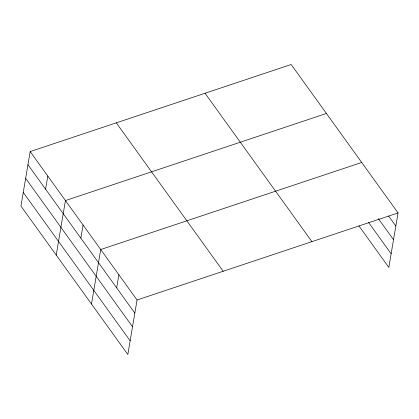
<?xml version="1.0" encoding="UTF-8"?>
<svg xmlns="http://www.w3.org/2000/svg" width="419" height="419" viewBox="0 0 419 419"><rect width="100%" height="100%" fill="white"/><g stroke="black" fill="none" stroke-linecap="round" stroke-linejoin="round"><path stroke-width="0.63" d="M30.168 151.578L20.95 206.08L127.837 354.495L137.055 299.999L30.168 151.578L291.163 64.505L398.05 212.92L388.832 267.422L358.926 225.893M45.587 189.184L47.803 176.069M56.225 255.056L65.443 200.56L326.432 113.481M80.862 238.16L83.077 225.045M91.499 304.037L100.717 249.535L361.707 162.462M116.671 287.879L118.886 274.77M137.055 299.999L398.05 212.92M388.638 216.047L395.835 226.035M378.378 218.666L393.525 239.694M368.427 222.222L391.142 253.762M205.032 93.238L311.925 241.658M116.293 122.846L223.186 271.266M27.947 164.693L134.839 313.113M25.638 178.347L132.53 326.768M23.26 192.421L130.152 340.841"/></g></svg>
